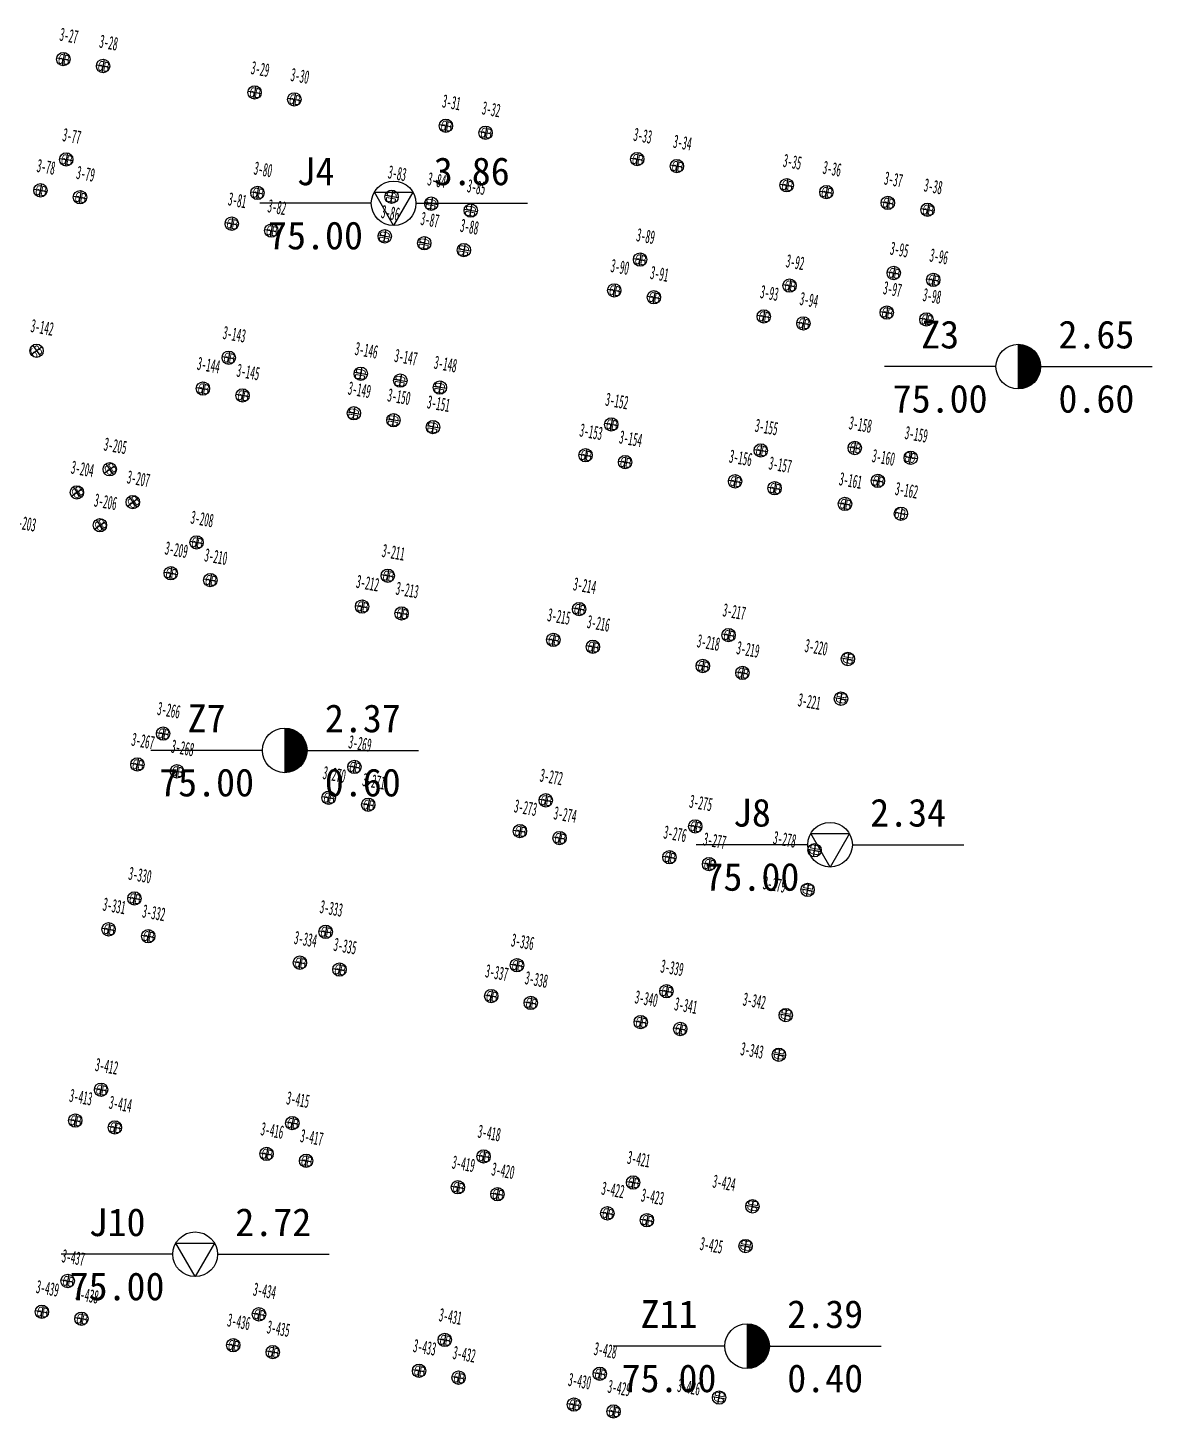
# Model space of a CAD drawing. Header units: millimetres. Extents: x 274830 to 6381169, y -2686084 to 432211.
# Drawn here: x 274957.9 to 275008.3, y 143277.3 to 143339.6 of the extents above; entities that cross this region are included whole.
import ezdxf
from ezdxf.enums import TextEntityAlignment as Align

# ---------------------------------------------------------------- set-up
doc = ezdxf.new("R2010")
doc.units = ezdxf.units.MM
doc.linetypes.add('DASHED2', pattern=[0.375, 0.25, -0.125])
for name, color, linetype, lineweight in [('_0', 7, 'Continuous', 9), ('S-WALL-TEXT', 2, 'Continuous', 35), ('ZBH', 3, 'DASHED2', 20)]:
    doc.layers.add(name, color=color, linetype=linetype, lineweight=lineweight)
doc.layers.add('HOLE', color=1, linetype='Continuous')
doc.layers.add('S-FUND-PILE', color=11, linetype='Continuous')
doc.styles.add('ST', font='')
doc.styles.add('测量', font='', dxfattribs={"width": 0.5, "height": 600})
doc.styles.add('黑体', font='', dxfattribs={"width": 0.8})
doc.styles.get('ST').set_extended_font_data('SimSun')
doc.styles.get('测量').set_extended_font_data('SimSun')
doc.styles.get('黑体').set_extended_font_data('Microsoft YaHei')

# ---------------------------------------------------------------- blocks, each defined once
blk = doc.blocks.new('156516')
at = {"layer": 'S-FUND-PILE'}
for p, q in [((25200, -57902), (25200, -58502)), ((27006, -57902), (27006, -58502)), ((33900, -57902), (33900, -58502)), ((35706, -57902), (35706, -58502)), ((42600, -57902), (42600, -58502)), ((44406, -57902), (44406, -58502)), ((51300, -57902), (51300, -58502)), ((53106, -57902), (53106, -58502)), ((58100, -57902), (58100, -58502)), ((59906, -57902), (59906, -58502)), ((62700, -57902), (62700, -58502)), ((64506, -57902), (64506, -58502)), ((24900, -58202), (25500, -58202)), ((26706, -58202), (27306, -58202)), ((33600, -58202), (34200, -58202)), ((35406, -58202), (36006, -58202)), ((42300, -58202), (42900, -58202)), ((44106, -58202), (44706, -58202)), ((51000, -58202), (51600, -58202)), ((52806, -58202), (53406, -58202)), ((57800, -58202), (58400, -58202)), ((59606, -58202), (60206, -58202)), ((62400, -58202), (63000, -58202)), ((64206, -58202), (64806, -58202)), ((63500, -60952), (63500, -61552)), ((65300, -60952), (65300, -61552)), ((40750, -61452), (40750, -62052)), ((42550, -61452), (42550, -62052)), ((44350, -61452), (44350, -62052)), ((63200, -61252), (63800, -61252)), ((65000, -61252), (65600, -61252)), ((41050, -61752), (40450, -61752)), ((42850, -61752), (42250, -61752)), ((44650, -61752), (44050, -61752)), ((25800, -62612), (26400, -62612)), ((26100, -62312), (26100, -62912)), ((34500, -62612), (35100, -62612)), ((34800, -62312), (34800, -62912)), ((51900, -62612), (52500, -62612)), ((52200, -62312), (52200, -62912)), ((58700, -62612), (59300, -62612)), ((59000, -62312), (59000, -62912)), ((63500, -62752), (63500, -63352)), ((65300, -62752), (65300, -63352)), ((41050, -63552), (40450, -63552)), ((40750, -63252), (40750, -63852)), ((42850, -63552), (42250, -63552)), ((42550, -63252), (42550, -63852)), ((44650, -63552), (44050, -63552)), ((44350, -63252), (44350, -63852)), ((63200, -63052), (63800, -63052)), ((65000, -63052), (65600, -63052)), ((24900, -64172), (25500, -64172)), ((25200, -63872), (25200, -64472)), ((26700, -64172), (27300, -64172)), ((27000, -63872), (27000, -64472)), ((33600, -64172), (34200, -64172)), ((33900, -63872), (33900, -64472)), ((35400, -64172), (36000, -64172)), ((35700, -63872), (35700, -64472)), ((51000, -64172), (51600, -64172)), ((51300, -63872), (51300, -64472)), ((52800, -64172), (53400, -64172)), ((53100, -63872), (53100, -64472)), ((57800, -64172), (58400, -64172)), ((58100, -63872), (58100, -64472)), ((59600, -64172), (60200, -64172)), ((59900, -63872), (59900, -64472)), ((63127, -69579), (63127, -68979)), ((65673, -69579), (65673, -68979)), ((40750, -69502), (40750, -70102)), ((42550, -69502), (42550, -70102)), ((44350, -69502), (44350, -70102)), ((62827, -69279), (63427, -69279)), ((65973, -69279), (65373, -69279)), ((34500, -70112), (35100, -70112)), ((34800, -69812), (34800, -70412)), ((41050, -69802), (40450, -69802)), ((42850, -69802), (42250, -69802)), ((44650, -69802), (44050, -69802)), ((51900, -70112), (52500, -70112)), ((52200, -69812), (52200, -70412)), ((58700, -70112), (59300, -70112)), ((59000, -69812), (59000, -70412)), ((64400, -70252), (64400, -70852)), ((64100, -70552), (64700, -70552)), ((26479, -71075), (26054, -71499)), ((26054, -71075), (26479, -71499)), ((33900, -71372), (33900, -71972)), ((35700, -71372), (35700, -71972)), ((41050, -71602), (40450, -71602)), ((40750, -71302), (40750, -71902)), ((42850, -71602), (42250, -71602)), ((42550, -71302), (42550, -71902)), ((44650, -71602), (44050, -71602)), ((44350, -71302), (44350, -71902)), ((51300, -71372), (51300, -71972)), ((53100, -71372), (53100, -71972)), ((58100, -71372), (58100, -71972)), ((59900, -71372), (59900, -71972)), ((63127, -71525), (63127, -72125)), ((65673, -71525), (65673, -72125)), ((33600, -71672), (34200, -71672)), ((35400, -71672), (36000, -71672)), ((51000, -71672), (51600, -71672)), ((52800, -71672), (53400, -71672)), ((57800, -71672), (58400, -71672)), ((59600, -71672), (60200, -71672)), ((62827, -71825), (63427, -71825)), ((65973, -71825), (65373, -71825)), ((30194, -76166), (30618, -75742)), ((30194, -75742), (30618, -76166)), ((28921, -77439), (29346, -77014)), ((28921, -77014), (29346, -77439)), ((31467, -77439), (31891, -77014)), ((31467, -77014), (31891, -77439)), ((30194, -78711), (30618, -78287)), ((30194, -78287), (30618, -78711)), ((34800, -78212), (34800, -78812)), ((43500, -78212), (43500, -78812)), ((52200, -78212), (52200, -78812)), ((59000, -78212), (59000, -78812)), ((64450, -78946), (64450, -78346)), ((34500, -78512), (35100, -78512)), ((43200, -78512), (43800, -78512)), ((51900, -78512), (52500, -78512)), ((58700, -78512), (59300, -78512)), ((64150, -78646), (64750, -78646)), ((33600, -80072), (34200, -80072)), ((33900, -79772), (33900, -80372)), ((35400, -80072), (36000, -80072)), ((35700, -79772), (35700, -80372)), ((42300, -80072), (42900, -80072)), ((42600, -79772), (42600, -80372)), ((44100, -80072), (44700, -80072)), ((44400, -79772), (44400, -80372)), ((51000, -80072), (51600, -80072)), ((51300, -79772), (51300, -80372)), ((52800, -80072), (53400, -80072)), ((53100, -79772), (53100, -80372)), ((57800, -80072), (58400, -80072)), ((58100, -79772), (58100, -80372)), ((59600, -80072), (60200, -80072)), ((59900, -79772), (59900, -80372)), ((64450, -80752), (64450, -80152)), ((64150, -80452), (64750, -80452)), ((34500, -87212), (35100, -87212)), ((34800, -86912), (34800, -87512)), ((43200, -87212), (43800, -87212)), ((43500, -86912), (43500, -87512)), ((51900, -87212), (52500, -87212)), ((52200, -86912), (52200, -87512)), ((58700, -87212), (59300, -87212)), ((59000, -86912), (59000, -87512)), ((64450, -87646), (64450, -87046)), ((64150, -87346), (64750, -87346)), ((33900, -88472), (33900, -89072)), ((35700, -88472), (35700, -89072)), ((42600, -88472), (42600, -89072)), ((44400, -88472), (44400, -89072)), ((51300, -88472), (51300, -89072)), ((53100, -88472), (53100, -89072)), ((58100, -88472), (58100, -89072)), ((59900, -88472), (59900, -89072)), ((33600, -88772), (34200, -88772)), ((35400, -88772), (36000, -88772)), ((42300, -88772), (42900, -88772)), ((44100, -88772), (44700, -88772)), ((51000, -88772), (51600, -88772)), ((52800, -88772), (53400, -88772)), ((57800, -88772), (58400, -88772)), ((59600, -88772), (60200, -88772)), ((64450, -89452), (64450, -88852)), ((64150, -89152), (64750, -89152)), ((34800, -94412), (34800, -95012)), ((43500, -94412), (43500, -95012)), ((52200, -94412), (52200, -95012)), ((59000, -94412), (59000, -95012)), ((64450, -95146), (64450, -94546)), ((34500, -94712), (35100, -94712)), ((43200, -94712), (43800, -94712)), ((51900, -94712), (52500, -94712)), ((58700, -94712), (59300, -94712)), ((64150, -94846), (64750, -94846)), ((33600, -96272), (34200, -96272)), ((33900, -95972), (33900, -96572)), ((35400, -96272), (36000, -96272)), ((35700, -95972), (35700, -96572)), ((42300, -96272), (42900, -96272)), ((42600, -95972), (42600, -96572)), ((44100, -96272), (44700, -96272)), ((44400, -95972), (44400, -96572)), ((51000, -96272), (51600, -96272)), ((51300, -95972), (51300, -96572)), ((52800, -96272), (53400, -96272)), ((53100, -95972), (53100, -96572)), ((57800, -96272), (58400, -96272)), ((58100, -95972), (58100, -96572)), ((59600, -96272), (60200, -96272)), ((59900, -95972), (59900, -96572)), ((64450, -96952), (64450, -96352)), ((64150, -96652), (64750, -96652)), ((34500, -103412), (35100, -103412)), ((34800, -103112), (34800, -103712)), ((43200, -103412), (43800, -103412)), ((43500, -103112), (43500, -103712)), ((51900, -103412), (52500, -103412)), ((52200, -103112), (52200, -103712)), ((58700, -103412), (59300, -103412)), ((59000, -103112), (59000, -103712)), ((64450, -103846), (64450, -103246)), ((64150, -103546), (64750, -103546)), ((33900, -104672), (33900, -105272)), ((35700, -104672), (35700, -105272)), ((42600, -104672), (42600, -105272)), ((44400, -104672), (44400, -105272)), ((51300, -104672), (51300, -105272)), ((53100, -104672), (53100, -105272)), ((58100, -104672), (58100, -105272)), ((59900, -104672), (59900, -105272)), ((33600, -104972), (34200, -104972)), ((35400, -104972), (36000, -104972)), ((42300, -104972), (42900, -104972)), ((44100, -104972), (44700, -104972)), ((51000, -104972), (51600, -104972)), ((52800, -104972), (53400, -104972)), ((57800, -104972), (58400, -104972)), ((59600, -104972), (60200, -104972)), ((64450, -105652), (64450, -105052)), ((64150, -105352), (64750, -105352)), ((51900, -111512), (51900, -112112)), ((34500, -112112), (35100, -112112)), ((34800, -111812), (34800, -112412)), ((43200, -112112), (43800, -112112)), ((43500, -111812), (43500, -112412)), ((51600, -111812), (52200, -111812)), ((58700, -112112), (59300, -112112)), ((59000, -111812), (59000, -112412)), ((64450, -112546), (64450, -111946)), ((64150, -112246), (64750, -112246)), ((33900, -113372), (33900, -113972)), ((35700, -113372), (35700, -113972)), ((42600, -113372), (42600, -113972)), ((44400, -113372), (44400, -113972)), ((50700, -113372), (51300, -113372)), ((51000, -113072), (51000, -113672)), ((52500, -113372), (53100, -113372)), ((52800, -113072), (52800, -113672)), ((58100, -113372), (58100, -113972)), ((59900, -113372), (59900, -113972)), ((33600, -113672), (34200, -113672)), ((35400, -113672), (36000, -113672)), ((42300, -113672), (42900, -113672)), ((44100, -113672), (44700, -113672)), ((57800, -113672), (58400, -113672)), ((59600, -113672), (60200, -113672))]:
    blk.add_line(p, q, dxfattribs=at)
for centre in [(25200, -58202), (27006, -58202), (33900, -58202), (35706, -58202), (42600, -58202), (44406, -58202), (51300, -58202), (53106, -58202), (58100, -58202), (59906, -58202), (62700, -58202), (64506, -58202), (63500, -61252), (65300, -61252), (40750, -61752), (42550, -61752), (44350, -61752), (26100, -62612), (34800, -62612), (52200, -62612), (59000, -62612), (63500, -63052), (65300, -63052), (40750, -63552), (42550, -63552), (44350, -63552), (25200, -64172), (27000, -64172), (33900, -64172), (35700, -64172), (51300, -64172), (53100, -64172), (58100, -64172), (59900, -64172), (63127, -69279), (65673, -69279), (40750, -69802), (42550, -69802), (44350, -69802), (34800, -70112), (52200, -70112), (59000, -70112), (64400, -70552), (26266, -71287), (33900, -71672), (35700, -71672), (40750, -71602), (42550, -71602), (44350, -71602), (51300, -71672), (53100, -71672), (58100, -71672), (59900, -71672), (63127, -71825), (65673, -71825), (30406, -75954), (29133, -77227), (31679, -77226), (30406, -78499), (34800, -78512), (43500, -78512), (52200, -78512), (59000, -78512), (64450, -78646), (33900, -80072), (35700, -80072), (42600, -80072), (44400, -80072), (51300, -80072), (53100, -80072), (58100, -80072), (59900, -80072), (64450, -80452), (34800, -87212), (43500, -87212), (52200, -87212), (59000, -87212), (64450, -87346), (33900, -88772), (35700, -88772), (42600, -88772), (44400, -88772), (51300, -88772), (53100, -88772), (58100, -88772), (59900, -88772), (64450, -89152), (34800, -94712), (43500, -94712), (52200, -94712), (59000, -94712), (64450, -94846), (33900, -96272), (35700, -96272), (42600, -96272), (44400, -96272), (51300, -96272), (53100, -96272), (58100, -96272), (59900, -96272), (64450, -96652), (34800, -103412), (43500, -103412), (52200, -103412), (59000, -103412), (64450, -103546), (33900, -104972), (35700, -104972), (42600, -104972), (44400, -104972), (51300, -104972), (53100, -104972), (58100, -104972), (59900, -104972), (64450, -105352), (51900, -111812), (34800, -112112), (43500, -112112), (59000, -112112), (64450, -112246), (33900, -113672), (35700, -113672), (42600, -113672), (44400, -113672), (51000, -113372), (52800, -113372), (58100, -113672), (59900, -113672)]:
    blk.add_circle(centre, 300, dxfattribs=at)
at = {"layer": 'S-FUND-PILE', "style": '黑体', "width": 0.7}
for p in [(24979, -58437), (26785, -58437), (33679, -58437), (35485, -58437), (42379, -58437), (44185, -58437), (51079, -58437), (52885, -58437), (57879, -58437), (59685, -58437), (62479, -58437), (64285, -58437), (63279, -61487), (65079, -61487), (25879, -62847), (34579, -62847), (51979, -62847), (58779, -62847), (63279, -63287), (65079, -63287), (24979, -64406), (26779, -64406), (33679, -64406), (35479, -64406), (51079, -64406), (52879, -64406), (57879, -64406), (59679, -64406), (62906, -69495), (34579, -70347), (51979, -70347), (64179, -70787), (33679, -71906), (35479, -71906), (51079, -71906), (52879, -71906), (62906, -72059), (65387, -72059), (34579, -78747), (43279, -78747), (51979, -78747), (58779, -78747), (33679, -80306), (35479, -80306), (42379, -80306), (44179, -80306), (51079, -80306), (52879, -80306), (57879, -80306), (59679, -80306), (34579, -87447), (43279, -87447), (51979, -87447), (58779, -87447), (33679, -89006), (35479, -89006), (42379, -89006), (44179, -89006), (51079, -89006), (52879, -89006), (57879, -89006), (59679, -89006), (34579, -94947), (43279, -94947), (51979, -94947), (58779, -94947), (33679, -96506), (35479, -96506), (42379, -96506), (44179, -96506), (51079, -96506), (52879, -96506), (57879, -96506), (59679, -96506), (34579, -103647), (43279, -103647), (51979, -103647), (58779, -103647), (33679, -105206), (35479, -105206), (42379, -105206), (44179, -105206), (51079, -105206), (52879, -105206), (57879, -105206), (59679, -105206), (34579, -112347), (43279, -112347), (51679, -112047), (58779, -112347), (50779, -113606), (52579, -113606), (33679, -113906), (35479, -113906), (42379, -113906), (44179, -113906), (57879, -113906), (59679, -113906)]:
    blk.add_text('6B', height=450, dxfattribs=at).set_placement(p)
for rotation, p in [(270, (40516, -61531)), (270, (42316, -61531)), (270, (44116, -61531)), (270, (40516, -63331)), (270, (42316, -63331)), (270, (44116, -63331)), (180, (65894, -69045)), (270, (40515, -69581)), (270, (42315, -69581)), (270, (44115, -69581)), (0.00007, (58779, -70347)), (44.99847, (26230, -71655)), (270, (40515, -71381)), (270, (42315, -71381)), (270, (44115, -71381)), (0.00007, (57879, -71906)), (0.00007, (59679, -71906)), (45.00143, (30415, -76276)), (45.00143, (29143, -77549)), (45.00143, (31688, -77549)), (45.00143, (30415, -78822)), (90, (64684, -78867)), (90, (64684, -80674)), (90, (64684, -87567)), (90, (64684, -89374)), (90.00087, (64684, -95067)), (90.00087, (64684, -96874)), (90.00019, (64684, -103767)), (90.00019, (64684, -105574)), (90.00059, (64684, -112467))]:
    blk.add_text('6B', height=450, rotation=rotation, dxfattribs=at).set_placement(p)
blk = doc.blocks.new('H_sam_hole')
blk.add_line((0, 2), (0, -2))
at = {"const_width": 2}
blk.add_lwpolyline([(0, -1, 0.414214), (1, 0, 0.414214), (0, 1, 1)], format="xyb", dxfattribs=at)
blk.add_circle((0, 0), 2)
blk = doc.blocks.new('H_cpt_hole')
for p, q in [((-1.73, 1), (1.73, 1)), ((0, -2), (-1.73, 1)), ((1.73, 1), (0, -2))]:
    blk.add_line(p, q)
blk.add_circle((0, 0), 2)
blk = doc.blocks.new('A$C7E34312C')
at = {"layer": 'HOLE', "linetype": 'Continuous'}
for points in [[(137.425, 67.092), (132.425, 67.092)], [(139.425, 67.092), (144.425, 67.092)], [(165.412, 59.776), (160.412, 59.776)], [(167.412, 59.776), (172.412, 59.776)], [(132.545, 42.576), (127.545, 42.576)], [(134.545, 42.576), (139.545, 42.576)], [(156.978, 38.348), (151.978, 38.348)], [(158.978, 38.348), (163.978, 38.348)], [(128.532, 19.996), (123.532, 19.996)], [(130.532, 19.996), (135.532, 19.996)], [(153.262, 15.876), (148.262, 15.876)], [(155.262, 15.876), (160.262, 15.876)]]:
    blk.add_lwpolyline(points, dxfattribs=at)
at = {"layer": 'HOLE', "xscale": 0.5, "yscale": 0.5, "zscale": 0.5}
for name, p in [('H_cpt_hole', (138.425, 67.092)), ('H_sam_hole', (166.412, 59.776)), ('H_sam_hole', (133.545, 42.576)), ('H_cpt_hole', (157.978, 38.348)), ('H_cpt_hole', (129.532, 19.996)), ('H_sam_hole', (154.262, 15.876))]:
    blk.add_blockref(name, p, dxfattribs=at)
at = {"layer": 'HOLE', "style": 'ST'}
for s, p in [('J4', (134.925, 68.529)), ('3.86', (141.925, 68.529)), ('75.00', (134.925, 65.654)), ('Z3', (162.912, 61.213)), ('2.65', (169.912, 61.213)), ('75.00', (162.912, 58.338)), ('0.60', (169.912, 58.338)), ('Z7', (130.045, 44.013)), ('2.37', (137.045, 44.013)), ('75.00', (130.045, 41.138)), ('0.60', (137.045, 41.138)), ('J8', (154.478, 39.785)), ('2.34', (161.478, 39.785)), ('75.00', (154.478, 36.91)), ('J10', (126.032, 21.433)), ('2.72', (133.032, 21.433)), ('75.00', (126.032, 18.558)), ('Z11', (150.762, 17.313)), ('2.39', (157.762, 17.313)), ('75.00', (150.762, 14.438)), ('0.40', (157.762, 14.438))]:
    blk.add_text(s, height=1.25, dxfattribs=at).set_placement(p, align=Align.MIDDLE_CENTER)

msp = doc.modelspace()

# ---------------------------------------------------------------- block references
at = {"layer": '_0'}
msp.add_blockref('A$C7E34312C', (274835.87, 143264.654), dxfattribs=at)
at = {"layer": 'S-WALL-TEXT', "xscale": 0.001, "yscale": 0.001, "zscale": 0.001, "rotation": 350.1073988817425}
msp.add_blockref('156516', (274944.669, 143399.875), dxfattribs=at)

# ---------------------------------------------------------------- texts
at = {"layer": 'ZBH', "style": '测量', "width": 0.5}
for s, p in [('3-27', (274959.751, 143339.264)), ('3-28', (274961.531, 143338.954)), ('3-29', (274968.322, 143337.769)), ('3-30', (274970.101, 143337.459)), ('3-31', (274976.893, 143336.275)), ('3-32', (274978.672, 143335.964)), ('3-77', (274959.88, 143334.765)), ('3-33', (274985.463, 143334.78)), ('3-34', (274987.243, 143334.47)), ('3-78', (274958.726, 143333.383)), ('3-35', (274992.162, 143333.612)), ('3-79', (274960.499, 143333.074)), ('3-80', (274968.451, 143333.27)), ('3-83', (274974.46, 143333.095)), ('3-84', (274976.233, 143332.786)), ('3-36', (274993.942, 143333.301)), ('3-37', (274996.694, 143332.821)), ('3-85', (274978.007, 143332.477)), ('3-38', (274998.473, 143332.511)), ('3-81', (274967.296, 143331.888)), ('3-82', (274969.07, 143331.579)), ('3-86', (274974.151, 143331.322)), ('3-87', (274975.924, 143331.013)), ('3-88', (274977.697, 143330.703)), ('3-89', (274985.592, 143330.281)), ('3-95', (274996.958, 143329.679)), ('3-92', (274992.291, 143329.112)), ('3-96', (274998.731, 143329.37)), ('3-90', (274984.438, 143328.899)), ('3-91', (274986.211, 143328.59)), ('3-97', (274996.649, 143327.906)), ('3-93', (274991.137, 143327.731)), ('3-94', (274992.91, 143327.421)), ('3-98', (274998.422, 143327.597)), ('3-142', (274958.554, 143326.19)), ('3-143', (274967.162, 143325.881)), ('3-146', (274973.077, 143325.165)), ('3-147', (274974.85, 143324.856)), ('3-144', (274966.008, 143324.5)), ('3-145', (274967.781, 143324.19)), ('3-148', (274976.623, 143324.547)), ('3-149', (274972.768, 143323.392)), ('3-150', (274974.541, 143323.083)), ('3-151', (274976.314, 143322.773)), ('3-152', (274984.304, 143322.892)), ('3-153', (274983.149, 143321.511)), ('3-155', (274991.003, 143321.724)), ('3-158', (274995.212, 143321.836)), ('3-205', (274961.83, 143320.882)), ('3-154', (274984.922, 143321.201)), ('3-159', (274997.719, 143321.398)), ('3-156', (274989.848, 143320.342)), ('3-160', (274996.247, 143320.363)), ('3-204', (274960.358, 143319.847)), ('3-157', (274991.621, 143320.033)), ('3-207', (274962.866, 143319.409)), ('3-161', (274994.774, 143319.328)), ('3-162', (274997.282, 143318.891)), ('3-206', (274961.393, 143318.374)), ('3-203', (274957.767, 143317.41)), ('3-208', (274965.719, 143317.606)), ('3-209', (274964.565, 143316.225)), ('3-210', (274966.338, 143315.915)), ('3-211', (274974.29, 143316.112)), ('3-212', (274973.135, 143314.73)), ('3-213', (274974.909, 143314.421)), ('3-214', (274982.861, 143314.617)), ('3-217', (274989.56, 143313.449)), ('3-215', (274981.706, 143313.235)), ('3-216', (274983.479, 143312.926)), ('3-218', (274988.405, 143312.067)), ('3-219', (274990.178, 143311.758)), ('3-220', (274993.234, 143311.857)), ('3-266', (274964.225, 143309.036)), ('3-221', (274992.925, 143309.424)), ('3-267', (274963.07, 143307.654)), ('3-268', (274964.843, 143307.345)), ('3-269', (274972.795, 143307.541)), ('3-270', (274971.641, 143306.159)), ('3-272', (274981.366, 143306.046)), ('3-271', (274973.414, 143305.85)), ('3-275', (274988.065, 143304.878)), ('3-273', (274980.211, 143304.665)), ('3-274', (274981.985, 143304.355)), ('3-276', (274986.91, 143303.496)), ('3-277', (274988.684, 143303.187)), ('3-278', (274991.82, 143303.249)), ('3-330', (274962.936, 143301.647)), ('3-279', (274991.362, 143301.226)), ('3-331', (274961.782, 143300.265)), ('3-332', (274963.555, 143299.956)), ('3-333', (274971.507, 143300.153)), ('3-334', (274970.352, 143298.771)), ('3-335', (274972.126, 143298.462)), ('3-336', (274980.078, 143298.658)), ('3-337', (274978.923, 143297.276)), ('3-339', (274986.776, 143297.49)), ('3-338', (274980.696, 143296.967)), ('3-340', (274985.622, 143296.108)), ('3-342', (274990.462, 143296.009)), ('3-341', (274987.395, 143295.799)), ('3-343', (274990.359, 143293.786)), ('3-412', (274961.442, 143293.077)), ('3-413', (274960.287, 143291.695)), ('3-414', (274962.06, 143291.386)), ('3-415', (274970.012, 143291.582)), ('3-416', (274968.858, 143290.2)), ('3-417', (274970.631, 143289.891)), ('3-418', (274978.583, 143290.087)), ('3-419', (274977.428, 143288.705)), ('3-421', (274985.282, 143288.919)), ('3-420', (274979.202, 143288.396)), ('3-424', (274989.108, 143287.851)), ('3-422', (274984.127, 143287.537)), ('3-423', (274985.9, 143287.228)), ('3-425', (274988.535, 143285.056)), ('3-437', (274959.947, 143284.506)), ('3-439', (274958.792, 143283.124)), ('3-434', (274968.518, 143283.011)), ('3-438', (274960.566, 143282.815)), ('3-436', (274967.363, 143281.629)), ('3-431', (274976.844, 143281.864)), ('3-435', (274969.136, 143281.32)), ('3-433', (274975.69, 143280.482)), ('3-432', (274977.463, 143280.173)), ('3-428', (274983.787, 143280.348)), ('3-430', (274982.633, 143278.967)), ('3-429', (274984.406, 143278.657)), ('3-426', (274987.527, 143278.699))]:
    msp.add_text(s, height=0.6, rotation=350, dxfattribs=at).set_placement(p, align=Align.MIDDLE_CENTER)

doc.saveas('drawing.dxf')
